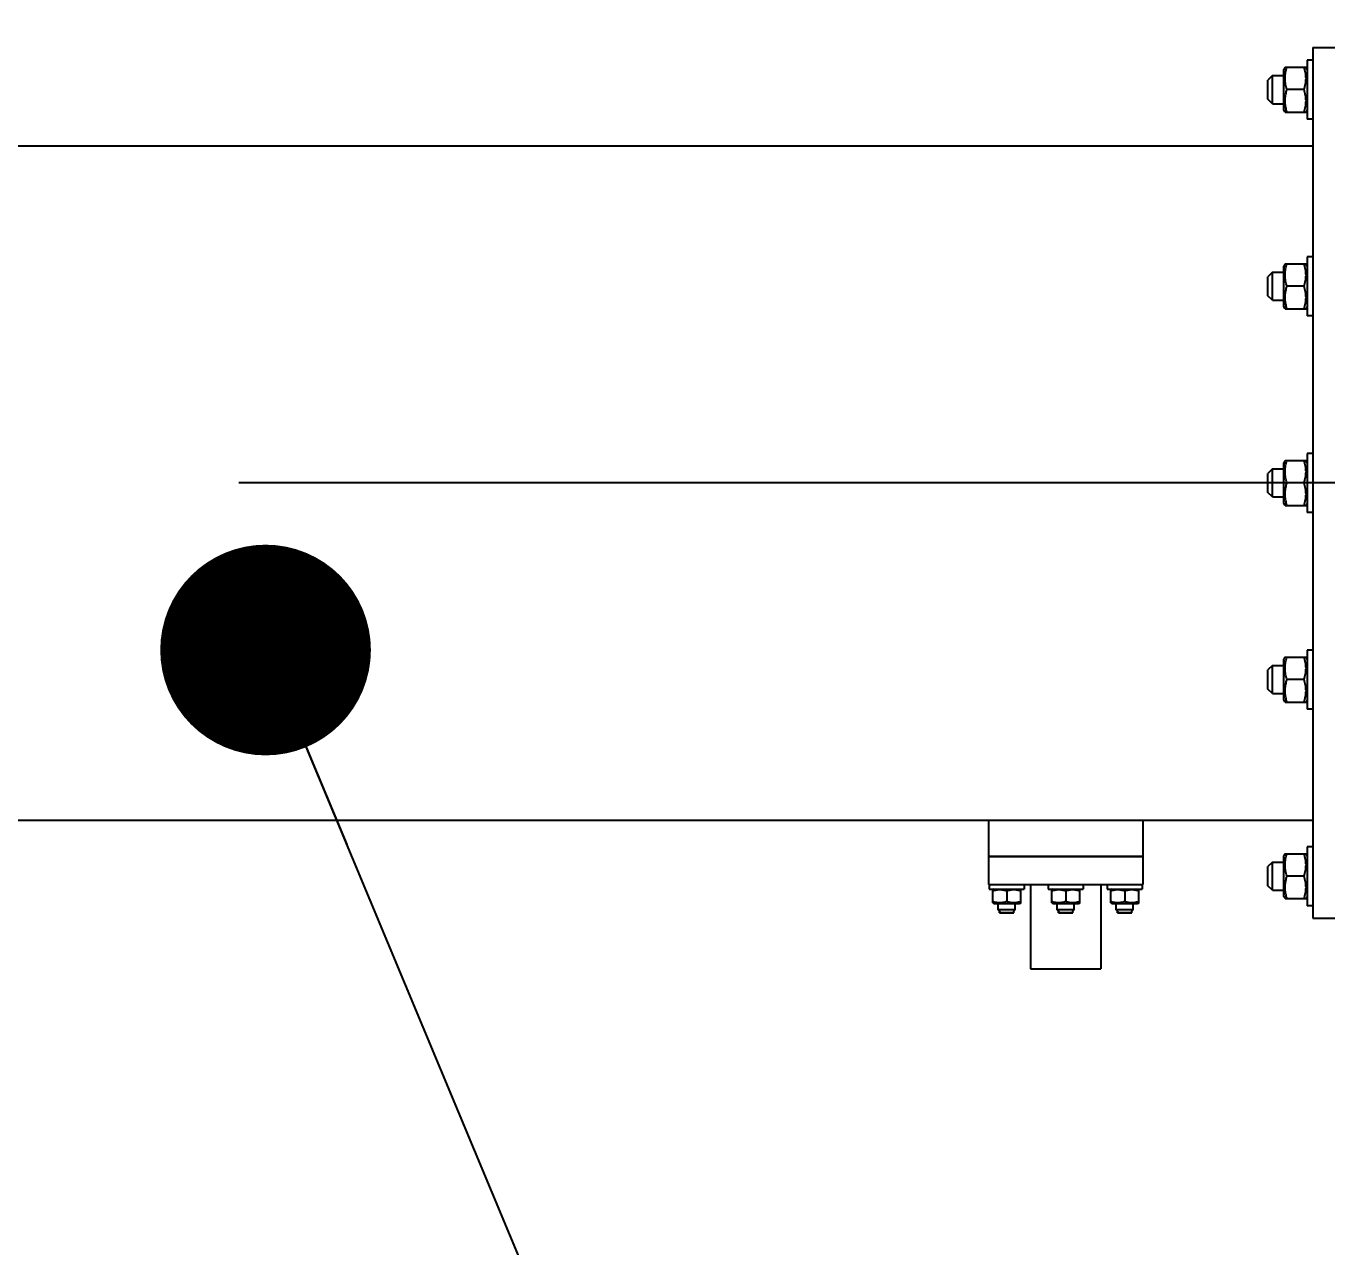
# Model space of a CAD drawing. Header units: millimetres. Extents: x 0 to 1189, y 0 to 841.
# Drawn here: x 951.05 to 969.57, y 688.31 to 705.69 of the extents above; entities that cross this region are included whole.
import ezdxf

# ---------------------------------------------------------------- set-up
doc = ezdxf.new("R2010")
doc.units = ezdxf.units.MM
doc.header["$LTSCALE"] = 65.395
doc.linetypes.add('CENTER', pattern=[0.6, 0.375, -0.075, 0.075, -0.075])
doc.layers.get('0').update_dxf_attribs({"linetype": 'CONTINUOUS'})
for name, color, linetype in [('ALL_AXIS', 7, 'CONTINUOUS'), ('ALL_CHAMFER', 7, 'CONTINUOUS'), ('ALL_DIMENSIONS', 7, 'CONTINUOUS'), ('ALL_ROUND', 7, 'CONTINUOUS')]:
    doc.layers.add(name, color=color, linetype=linetype)
doc.styles.get("Standard").update_dxf_attribs({"font": 'txt', "width": 0.7})
doc.dimstyles.new('DIMSTYLE_2', dxfattribs={"dimtxt": 3.5, "dimasz": 3, "dimexe": 0.18, "dimexo": 0.0625, "dimgap": 0.09, "dimtad": 1, "dimlfac": 25, "dimdsep": 46, "dimtxsty": 'STANDARD', "dimblk": '_FILLED', "dimblk1": '_FILLED', "dimblk2": '_FILLED', "dimcen": 0.09, "dimadec": 0, "dimazin": 0, "dimtp": 2, "dimtm": 2, "dimtfac": 1, "dimtofl": 0, "dimtmove": 0, "dimatfit": 3, "dimldrblk": '_FILLED', "dimfxl": 1, "dimtolj": 1, "dimarcsym": 0})
doc.dimstyles.new('DIMSTYLE_4', dxfattribs={"dimtxt": 3.5, "dimasz": 3, "dimexe": 0.18, "dimexo": 0.0625, "dimgap": 0.09, "dimtad": 1, "dimdec": 5, "dimlfac": 25, "dimdsep": 46, "dimtxsty": 'STANDARD', "dimblk": '_FILLED', "dimblk1": '_FILLED', "dimblk2": '_FILLED', "dimcen": 0.09, "dimadec": 0, "dimazin": 0, "dimtp": 0.8, "dimtm": 0.8, "dimtfac": 1, "dimtdec": 5, "dimtofl": 0, "dimtmove": 0, "dimatfit": 3, "dimldrblk": '_FILLED', "dimfxl": 1, "dimtolj": 1, "dimarcsym": 0})
doc.dimstyles.get("Standard").update_dxf_attribs({"dimtxt": 3.5, "dimasz": 3, "dimexe": 0.18, "dimexo": 0.0625, "dimgap": 0.09, "dimtad": 1, "dimdec": 5, "dimdsep": 46, "dimtxsty": 'STANDARD', "dimblk": '_FILLED', "dimblk1": '_FILLED', "dimblk2": '_FILLED', "dimcen": 0.09, "dimadec": 0, "dimazin": 0, "dimtol": 1, "dimtp": 1e-05, "dimtm": 1e-05, "dimtfac": 1, "dimtdec": 5, "dimtofl": 0, "dimtmove": 0, "dimatfit": 3, "dimldrblk": '_FILLED', "dimfxl": 1, "dimtolj": 1, "dimarcsym": 0})

# ---------------------------------------------------------------- blocks, each defined once
blk = doc.blocks.new('_FILLED')
at = {"color": 0, "linetype": 'BYBLOCK'}
blk.add_solid([(0, 0), (-1, 0.1667), (-1, -0.1667)], dxfattribs=at)
blk = doc.blocks.new('*D1')
at = {"layer": 'ALL_DIMENSIONS', "color": 2, "linetype": 'CONTINUOUS'}
for p, q in [((111.762, 705.039), (111.762, 735.427)), ((976.89, 705.039), (976.89, 735.427)), ((111.762, 733.427), (544.326, 733.427)), ((976.89, 733.427), (544.326, 733.427))]:
    blk.add_line(p, q, dxfattribs=at)
at = {"layer": 'ALL_DIMENSIONS', "color": 2, "linetype": 'CONTINUOUS', "xscale": 3, "yscale": 3, "zscale": 3, "rotation": 180}
blk.add_blockref('_FILLED', (111.762, 733.427), dxfattribs=at)
at = {"layer": 'ALL_DIMENSIONS', "color": 2, "linetype": 'CONTINUOUS', "xscale": 3, "yscale": 3, "zscale": 3}
blk.add_blockref('_FILLED', (976.89, 733.427), dxfattribs=at)
blk = doc.blocks.new('*D8')
at = {"layer": 'ALL_DIMENSIONS', "color": 2, "linetype": 'CONTINUOUS'}
for p, q in [((978.597, 699.187), (1041.728, 699.187)), ((1039.728, 699.187), (1039.728, 680.387)), ((1039.728, 661.587), (1039.728, 680.387)), ((922.176, 661.587), (1041.728, 661.587))]:
    blk.add_line(p, q, dxfattribs=at)
at = {"layer": 'ALL_DIMENSIONS', "color": 2, "linetype": 'CONTINUOUS', "xscale": 3, "yscale": 3, "zscale": 3}
for p, rotation in [((1039.728, 699.187), 90), ((1039.728, 661.587), 270)]:
    blk.add_blockref('_FILLED', p, dxfattribs=dict(at, rotation=rotation))

msp = doc.modelspace()

# ---------------------------------------------------------------- linework, layer by layer
at = {"color": 7, "linetype": 'CONTINUOUS'}
for p, q in [((969.36962893, 705.38712965), (969.76962893, 705.38712965)), ((969.36962893, 705.38712965), (969.36962893, 692.98712965)), ((968.9721058, 705.10713253), (968.95362893, 705.07512965)), ((968.95362893, 704.49913187), (968.95362893, 705.07512744)), ((968.97210414, 705.10712965), (969.27115372, 705.10712965)), ((969.28962893, 705.07512965), (969.27115372, 705.10712965)), ((968.72962893, 704.65112965), (968.72962893, 704.92312965)), ((969.24257248, 704.78712965), (969.00068539, 704.78712965)), ((968.9721058, 704.46712678), (968.95362893, 704.49912965)), ((969.28962893, 704.49912965), (969.27115372, 704.46712965)), ((968.97210414, 704.46712965), (969.27115372, 704.46712965)), ((938.10369814, 703.98712965), (969.36962893, 703.98712965)), ((968.9721058, 702.30713253), (968.95362893, 702.27512965)), ((968.95362893, 701.69913187), (968.95362893, 702.27512744)), ((968.97210414, 702.30712965), (969.27115372, 702.30712965)), ((969.28962893, 702.27512965), (969.27115372, 702.30712965)), ((968.72962893, 701.85112965), (968.72962893, 702.12312965)), ((969.24257248, 701.98712965), (969.00068539, 701.98712965)), ((968.9721058, 701.66712678), (968.95362893, 701.69912965)), ((968.97210414, 701.66712965), (969.27115372, 701.66712965)), ((969.28962893, 701.69912965), (969.27115372, 701.66712965)), ((968.9721058, 699.50713253), (968.95362893, 699.47512965)), ((968.97210414, 699.50712965), (969.27115372, 699.50712965)), ((969.28962893, 699.47512965), (969.27115372, 699.50712965)), ((968.72962893, 699.05112965), (968.72962893, 699.32312965)), ((968.95362893, 698.89913187), (968.95362893, 699.47512744)), ((969.24257248, 699.18712965), (969.00068539, 699.18712965)), ((968.9721058, 698.86712678), (968.95362893, 698.89912965)), ((968.97210414, 698.86712965), (969.27115372, 698.86712965)), ((969.28962893, 698.89912965), (969.27115372, 698.86712965)), ((968.9721058, 696.70713253), (968.95362893, 696.67512965)), ((968.95362893, 696.09913187), (968.95362893, 696.67512744)), ((968.97210414, 696.70712965), (969.27115372, 696.70712965)), ((969.28962893, 696.67512965), (969.27115372, 696.70712965)), ((968.72962893, 696.25112965), (968.72962893, 696.52312965)), ((969.24257248, 696.38712965), (969.00068539, 696.38712965)), ((968.9721058, 696.06712678), (968.95362893, 696.09912965)), ((968.97210414, 696.06712965), (969.27115372, 696.06712965)), ((969.28962893, 696.09912965), (969.27115372, 696.06712965)), ((966.94961997, 693.86712965), (964.74963789, 693.86712965)), ((968.9721058, 693.90713253), (968.95362893, 693.87512965)), ((968.95362893, 693.29913187), (968.95362893, 693.87512744)), ((968.97210414, 693.90712965), (969.27115372, 693.90712965)), ((969.28962893, 693.87512965), (969.27115372, 693.90712965)), ((968.72962893, 693.45112965), (968.72962893, 693.72312965)), ((969.24257248, 693.58712965), (969.00068539, 693.58712965)), ((964.82962893, 693.40312965), (964.80962893, 693.39158265)), ((964.80962893, 693.20667666), (964.80962893, 693.39158265)), ((965.18962893, 693.40312965), (965.20962893, 693.39158265)), ((965.20962893, 693.20667666), (965.20962893, 693.39158265)), ((965.66962893, 693.40312965), (965.64962893, 693.39158265)), ((965.64962893, 693.20667666), (965.64962893, 693.39158265)), ((966.02962893, 693.40312965), (966.04962893, 693.39158265)), ((966.04962893, 693.20667666), (966.04962893, 693.39158265)), ((966.50962893, 693.40312965), (966.48962893, 693.39158265)), ((966.48962893, 693.20667666), (966.48962893, 693.39158265)), ((966.86962893, 693.40312965), (966.88962893, 693.39158265)), ((966.88962893, 693.20667666), (966.88962893, 693.39158265)), ((964.80962713, 693.2066777), (964.82962893, 693.19512965)), ((965.18962755, 693.19512965), (964.82963031, 693.19512965)), ((965.00962893, 693.37371937), (965.00962893, 693.22453994)), ((965.20963074, 693.2066777), (965.18962893, 693.19512965)), ((965.64962713, 693.2066777), (965.66962893, 693.19512965)), ((966.02962755, 693.19512965), (965.66963031, 693.19512965)), ((965.84962893, 693.37371937), (965.84962893, 693.22453994)), ((966.04963074, 693.2066777), (966.02962893, 693.19512965)), ((966.48962713, 693.2066777), (966.50962893, 693.19512965)), ((966.86962755, 693.19512965), (966.50963031, 693.19512965)), ((966.68962893, 693.37371937), (966.68962893, 693.22453994)), ((966.88963074, 693.2066777), (966.86962893, 693.19512965)), ((968.9721058, 693.26712678), (968.95362893, 693.29912965)), ((968.97210414, 693.26712965), (969.27115372, 693.26712965)), ((969.28962893, 693.29912965), (969.27115372, 693.26712965)), ((964.90694944, 693.06712965), (965.11230842, 693.06712965)), ((965.74694944, 693.06712965), (965.95230842, 693.06712965)), ((966.58694944, 693.06712965), (966.79230842, 693.06712965)), ((969.36962893, 692.98712965), (969.76962893, 692.98712965))]:
    msp.add_line(p, q, dxfattribs=at)
at = {"color": 2, "linetype": 'CONTINUOUS'}
for p, q in [((964.90694944, 693.06712965), (964.90694944, 693.08980915)), ((965.11230842, 693.06712965), (965.11230842, 693.08980915)), ((965.74694944, 693.06712965), (965.74694944, 693.08980915)), ((965.95230842, 693.06712965), (965.95230842, 693.08980915)), ((966.58694944, 693.06712965), (966.58694944, 693.08980915)), ((966.79230842, 693.06712965), (966.79230842, 693.08980915))]:
    msp.add_line(p, q, dxfattribs=at)
at = {"color": 7, "linetype": 'CONTINUOUS'}
for points in [[(969.00068539, 704.78712965), (968.99472388, 704.80584635), (968.98946596, 704.82419646), (968.98491812, 704.8421243), (968.9810609, 704.85979689), (968.97786942, 704.87735399), (968.97536638, 704.8948217), (968.97356164, 704.91227342), (968.97246889, 704.92970709), (968.97210727, 704.94714741), (968.97247037, 704.96458753), (968.97356457, 704.98202082), (968.97537055, 704.99947129), (968.97787446, 705.01693629), (968.98106625, 705.03448913), (968.9849228, 705.05215507), (968.98946939, 705.07007555), (968.99472578, 705.08841914), (969.00068539, 705.10712965)], [(969.24257248, 704.78712965), (969.24923136, 704.80815562), (969.25500297, 704.82874726), (969.25988109, 704.84883149), (969.26388431, 704.86862757), (969.26704013, 704.88832499), (969.26931555, 704.90793994), (969.27068931, 704.92755609), (969.27115372, 704.9471604), (969.27068646, 704.96676396), (969.26931008, 704.98637792), (969.26703238, 705.00598979), (969.26387525, 705.02568157), (969.25987247, 705.04546695), (969.25499609, 705.06553829), (969.24922734, 705.08611714), (969.24257248, 705.10712965)], [(969.00068539, 704.46712965), (968.99529651, 704.48396826), (968.99047551, 704.50050793), (968.98622724, 704.51670973), (968.98253717, 704.53269041), (968.97938801, 704.54854246), (968.97679287, 704.56429968), (968.9747547, 704.58002488), (968.97328674, 704.59572362), (968.97240249, 704.61142432), (968.97210414, 704.62712116), (968.97240179, 704.64281676), (968.97328513, 704.65851427), (968.9747517, 704.67420795), (968.9767881, 704.68992719), (968.97938111, 704.70567883), (968.98252772, 704.7215249), (968.98621317, 704.73749418), (968.99045942, 704.75369329), (968.99528562, 704.77025297), (969.00068539, 704.78712965)], [(969.24257248, 704.46712965), (969.24923136, 704.48815562), (969.25500297, 704.50874726), (969.25988109, 704.52883149), (969.26388431, 704.54862757), (969.26704013, 704.56832499), (969.26931555, 704.58793994), (969.27068931, 704.60755609), (969.27115372, 704.6271604), (969.27068646, 704.64676396), (969.26931008, 704.66637792), (969.26703238, 704.68598979), (969.26387525, 704.70568157), (969.25987247, 704.72546695), (969.25499609, 704.74553829), (969.24922734, 704.76611714), (969.24257248, 704.78712965)], [(969.00068539, 701.98712965), (968.99472388, 702.00584635), (968.98946596, 702.02419646), (968.98491812, 702.0421243), (968.9810609, 702.05979689), (968.97786942, 702.07735399), (968.97536638, 702.0948217), (968.97356164, 702.11227342), (968.97246889, 702.12970709), (968.97210727, 702.14714741), (968.97247037, 702.16458753), (968.97356457, 702.18202082), (968.97537055, 702.19947129), (968.97787446, 702.21693629), (968.98106625, 702.23448913), (968.9849228, 702.25215508), (968.98946939, 702.27007555), (968.99472578, 702.28841914), (969.00068539, 702.30712965)], [(969.24257248, 701.98712965), (969.24923136, 702.00815562), (969.25500297, 702.02874726), (969.25988109, 702.04883149), (969.26388431, 702.06862757), (969.26704013, 702.08832499), (969.26931555, 702.10793994), (969.27068931, 702.12755609), (969.27115372, 702.1471604), (969.27068646, 702.16676396), (969.26931008, 702.18637792), (969.26703238, 702.20598979), (969.26387525, 702.22568157), (969.25987247, 702.24546695), (969.25499609, 702.26553829), (969.24922734, 702.28611714), (969.24257248, 702.30712965)], [(969.00068539, 701.66712965), (968.99529651, 701.68396826), (968.99047551, 701.70050793), (968.98622724, 701.71670973), (968.98253717, 701.73269041), (968.97938801, 701.74854246), (968.97679287, 701.76429968), (968.9747547, 701.78002488), (968.97328674, 701.79572362), (968.97240249, 701.81142432), (968.97210414, 701.82712116), (968.97240179, 701.84281676), (968.97328513, 701.85851427), (968.9747517, 701.87420795), (968.9767881, 701.88992719), (968.97938111, 701.90567883), (968.98252772, 701.9215249), (968.98621317, 701.93749418), (968.99045942, 701.95369329), (968.99528562, 701.97025297), (969.00068539, 701.98712965)], [(969.24257248, 701.66712965), (969.24923136, 701.68815562), (969.25500297, 701.70874726), (969.25988109, 701.72883149), (969.26388431, 701.74862757), (969.26704013, 701.76832499), (969.26931555, 701.78793994), (969.27068931, 701.80755609), (969.27115372, 701.8271604), (969.27068646, 701.84676396), (969.26931008, 701.86637792), (969.26703238, 701.88598979), (969.26387525, 701.90568157), (969.25987247, 701.92546695), (969.25499609, 701.94553829), (969.24922734, 701.96611714), (969.24257248, 701.98712965)], [(969.00068539, 699.18712965), (968.99472388, 699.20584635), (968.98946596, 699.22419646), (968.98491812, 699.2421243), (968.9810609, 699.25979689), (968.97786942, 699.27735399), (968.97536638, 699.2948217), (968.97356164, 699.31227342), (968.97246889, 699.32970709), (968.97210727, 699.34714741), (968.97247037, 699.36458753), (968.97356457, 699.38202082), (968.97537055, 699.39947129), (968.97787446, 699.41693629), (968.98106625, 699.43448913), (968.9849228, 699.45215507), (968.98946939, 699.47007555), (968.99472578, 699.48841914), (969.00068539, 699.50712965)], [(969.24257248, 699.18712965), (969.24923136, 699.20815562), (969.25500297, 699.22874726), (969.25988109, 699.24883149), (969.26388431, 699.26862757), (969.26704013, 699.28832499), (969.26931555, 699.30793994), (969.27068931, 699.32755609), (969.27115372, 699.3471604), (969.27068646, 699.36676396), (969.26931008, 699.38637792), (969.26703238, 699.40598979), (969.26387525, 699.42568157), (969.25987247, 699.44546695), (969.25499609, 699.46553829), (969.24922734, 699.48611714), (969.24257248, 699.50712965)], [(969.00068539, 698.86712965), (968.99529651, 698.88396826), (968.99047551, 698.90050793), (968.98622724, 698.91670973), (968.98253717, 698.93269041), (968.97938801, 698.94854246), (968.97679287, 698.96429968), (968.9747547, 698.98002488), (968.97328674, 698.99572362), (968.97240249, 699.01142432), (968.97210414, 699.02712116), (968.97240179, 699.04281676), (968.97328513, 699.05851427), (968.9747517, 699.07420795), (968.9767881, 699.08992719), (968.97938111, 699.10567883), (968.98252772, 699.1215249), (968.98621317, 699.13749418), (968.99045942, 699.15369329), (968.99528562, 699.17025297), (969.00068539, 699.18712965)], [(969.24257248, 698.86712965), (969.24923136, 698.88815562), (969.25500297, 698.90874726), (969.25988109, 698.92883149), (969.26388431, 698.94862757), (969.26704013, 698.96832499), (969.26931555, 698.98793994), (969.27068931, 699.00755609), (969.27115372, 699.0271604), (969.27068646, 699.04676396), (969.26931008, 699.06637792), (969.26703238, 699.08598979), (969.26387525, 699.10568157), (969.25987247, 699.12546695), (969.25499609, 699.14553829), (969.24922734, 699.16611714), (969.24257248, 699.18712965)], [(969.00068539, 696.38712965), (968.99472388, 696.40584635), (968.98946596, 696.42419646), (968.98491812, 696.4421243), (968.9810609, 696.45979689), (968.97786942, 696.47735399), (968.97536638, 696.4948217), (968.97356164, 696.51227342), (968.97246889, 696.52970709), (968.97210727, 696.54714741), (968.97247037, 696.56458753), (968.97356457, 696.58202082), (968.97537055, 696.59947129), (968.97787446, 696.61693629), (968.98106625, 696.63448913), (968.9849228, 696.65215507), (968.98946939, 696.67007555), (968.99472578, 696.68841914), (969.00068539, 696.70712965)], [(969.24257248, 696.38712965), (969.24923136, 696.40815562), (969.25500297, 696.42874726), (969.25988109, 696.44883149), (969.26388431, 696.46862757), (969.26704013, 696.48832499), (969.26931555, 696.50793994), (969.27068931, 696.52755609), (969.27115372, 696.5471604), (969.27068646, 696.56676396), (969.26931008, 696.58637792), (969.26703238, 696.60598979), (969.26387525, 696.62568157), (969.25987247, 696.64546695), (969.25499609, 696.66553829), (969.24922734, 696.68611714), (969.24257248, 696.70712965)], [(969.00068539, 696.06712965), (968.99529651, 696.08396826), (968.99047551, 696.10050793), (968.98622724, 696.11670973), (968.98253717, 696.13269041), (968.97938801, 696.14854246), (968.97679287, 696.16429968), (968.9747547, 696.18002488), (968.97328674, 696.19572362), (968.97240249, 696.21142432), (968.97210414, 696.22712116), (968.97240179, 696.24281676), (968.97328513, 696.25851427), (968.9747517, 696.27420795), (968.9767881, 696.28992719), (968.97938111, 696.30567883), (968.98252772, 696.3215249), (968.98621317, 696.33749418), (968.99045942, 696.35369329), (968.99528562, 696.37025297), (969.00068539, 696.38712965)], [(969.24257248, 696.06712965), (969.24923136, 696.08815562), (969.25500297, 696.10874726), (969.25988109, 696.12883149), (969.26388431, 696.14862757), (969.26704013, 696.16832499), (969.26931555, 696.18793994), (969.27068931, 696.20755609), (969.27115372, 696.2271604), (969.27068646, 696.24676396), (969.26931008, 696.26637792), (969.26703238, 696.28598979), (969.26387525, 696.30568157), (969.25987247, 696.32546695), (969.25499609, 696.34553829), (969.24922734, 696.36611714), (969.24257248, 696.38712965)], [(969.00068539, 693.58712965), (968.99472388, 693.60584635), (968.98946596, 693.62419646), (968.98491812, 693.6421243), (968.9810609, 693.65979689), (968.97786942, 693.67735399), (968.97536638, 693.6948217), (968.97356164, 693.71227342), (968.97246889, 693.72970709), (968.97210727, 693.74714741), (968.97247037, 693.76458753), (968.97356457, 693.78202082), (968.97537055, 693.79947129), (968.97787446, 693.81693629), (968.98106625, 693.83448913), (968.9849228, 693.85215508), (968.98946939, 693.87007555), (968.99472578, 693.88841914), (969.00068539, 693.90712965)], [(969.24257248, 693.58712965), (969.24923136, 693.60815562), (969.25500297, 693.62874726), (969.25988109, 693.64883149), (969.26388431, 693.66862757), (969.26704013, 693.68832499), (969.26931555, 693.70793994), (969.27068931, 693.72755609), (969.27115372, 693.7471604), (969.27068646, 693.76676396), (969.26931008, 693.78637792), (969.26703238, 693.80598979), (969.26387525, 693.82568157), (969.25987247, 693.84546695), (969.25499609, 693.86553829), (969.24922734, 693.88611714), (969.24257248, 693.90712965)], [(969.00068539, 693.26712965), (968.99529651, 693.28396826), (968.99047551, 693.30050793), (968.98622724, 693.31670973), (968.98253717, 693.33269041), (968.97938801, 693.34854246), (968.97679287, 693.36429968), (968.9747547, 693.38002488), (968.97328674, 693.39572362), (968.97240249, 693.41142432), (968.97210414, 693.42712116), (968.97240179, 693.44281676), (968.97328513, 693.45851427), (968.9747517, 693.47420795), (968.9767881, 693.48992719), (968.97938111, 693.50567883), (968.98252772, 693.5215249), (968.98621317, 693.53749418), (968.99045942, 693.55369329), (968.99528562, 693.57025297), (969.00068539, 693.58712965)], [(969.24257248, 693.26712965), (969.24923136, 693.28815562), (969.25500297, 693.30874726), (969.25988109, 693.32883149), (969.26388431, 693.34862757), (969.26704013, 693.36832499), (969.26931555, 693.38793994), (969.27068931, 693.40755609), (969.27115372, 693.4271604), (969.27068646, 693.44676396), (969.26931008, 693.46637792), (969.26703238, 693.48598979), (969.26387525, 693.50568157), (969.25987247, 693.52546695), (969.25499609, 693.54553829), (969.24922734, 693.56611714), (969.24257248, 693.58712965)], [(965.00962893, 693.37371937), (964.99648758, 693.37788121), (964.98361776, 693.38148847), (964.97106518, 693.38453728), (964.95869273, 693.38703927), (964.94638189, 693.38901164), (964.93412258, 693.39043378), (964.92186248, 693.39129239), (964.90960979, 693.39158265), (964.89735755, 693.39129061), (964.88509882, 693.39043037), (964.87284142, 693.38900682), (964.8605341, 693.38703362), (964.84816833, 693.38453192), (964.8356238, 693.3814842), (964.82276193, 693.37787871), (964.80962893, 693.37371937)], [(965.20962893, 693.37371937), (965.19648758, 693.37788121), (965.18361776, 693.38148847), (965.17106518, 693.38453728), (965.15869273, 693.38703927), (965.14638189, 693.38901164), (965.13412258, 693.39043378), (965.12186248, 693.39129239), (965.10960979, 693.39158265), (965.09735755, 693.39129061), (965.08509882, 693.39043037), (965.07284142, 693.38900682), (965.0605341, 693.38703362), (965.04816833, 693.38453192), (965.0356238, 693.3814842), (965.02276193, 693.37787871), (965.00962893, 693.37371937)], [(965.84962893, 693.37371937), (965.83648758, 693.37788121), (965.82361776, 693.38148847), (965.81106518, 693.38453728), (965.79869273, 693.38703927), (965.78638189, 693.38901164), (965.77412258, 693.39043378), (965.76186248, 693.39129239), (965.74960979, 693.39158265), (965.73735755, 693.39129061), (965.72509882, 693.39043037), (965.71284142, 693.38900682), (965.7005341, 693.38703362), (965.68816833, 693.38453192), (965.6756238, 693.3814842), (965.66276193, 693.37787871), (965.64962893, 693.37371937)], [(966.04962893, 693.37371937), (966.03648758, 693.37788121), (966.02361776, 693.38148847), (966.01106518, 693.38453728), (965.99869273, 693.38703927), (965.98638189, 693.38901164), (965.97412258, 693.39043378), (965.96186248, 693.39129239), (965.94960979, 693.39158265), (965.93735755, 693.39129061), (965.92509882, 693.39043037), (965.91284142, 693.38900682), (965.9005341, 693.38703362), (965.88816833, 693.38453192), (965.8756238, 693.3814842), (965.86276193, 693.37787871), (965.84962893, 693.37371937)], [(966.68962893, 693.37371937), (966.67648758, 693.37788121), (966.66361776, 693.38148847), (966.65106518, 693.38453728), (966.63869273, 693.38703927), (966.62638189, 693.38901164), (966.61412258, 693.39043378), (966.60186248, 693.39129239), (966.58960979, 693.39158265), (966.57735755, 693.39129061), (966.56509882, 693.39043037), (966.55284142, 693.38900682), (966.5405341, 693.38703362), (966.52816833, 693.38453192), (966.5156238, 693.3814842), (966.50276193, 693.37787871), (966.48962893, 693.37371937)], [(966.88962893, 693.37371937), (966.87648758, 693.37788121), (966.86361776, 693.38148847), (966.85106518, 693.38453728), (966.83869273, 693.38703927), (966.82638189, 693.38901164), (966.81412258, 693.39043378), (966.80186248, 693.39129239), (966.78960979, 693.39158265), (966.77735755, 693.39129061), (966.76509882, 693.39043037), (966.75284142, 693.38900682), (966.7405341, 693.38703362), (966.72816833, 693.38453192), (966.7156238, 693.3814842), (966.70276193, 693.37787871), (966.68962893, 693.37371937)], [(965.00962893, 693.22453994), (964.99793079, 693.22081394), (964.98646189, 693.21752772), (964.97525704, 693.21468534), (964.96421178, 693.21227461), (964.95323865, 693.21027995), (964.94232138, 693.20871556), (964.93141408, 693.20758759), (964.92051806, 693.20690463), (964.90961786, 693.20667862), (964.8987178, 693.20690555), (964.887822, 693.20758942), (964.87691549, 693.20871815), (964.8659999, 693.21028309), (964.85502943, 693.21227794), (964.84398832, 693.21468826), (964.83278807, 693.21752986), (964.82132322, 693.22081513), (964.80962893, 693.22453994)], [(965.20962893, 693.22453994), (965.19910473, 693.22117187), (965.18876742, 693.21815874), (965.17864131, 693.21550358), (965.16865342, 693.2131973), (965.15874592, 693.21122908), (965.14889769, 693.20960712), (965.13906947, 693.20833326), (965.1292578, 693.20741579), (965.11944489, 693.20686313), (965.10963438, 693.20667666), (965.09982467, 693.20686268), (965.09001375, 693.20741476), (965.08020525, 693.20833135), (965.07038078, 693.20960408), (965.06053606, 693.2112247), (965.05063232, 693.2131913), (965.04065161, 693.21549467), (965.03052718, 693.21814856), (965.02017719, 693.22116499), (965.00962893, 693.22453994)], [(965.84962893, 693.22453994), (965.83793079, 693.22081394), (965.82646189, 693.21752772), (965.81525704, 693.21468534), (965.80421178, 693.21227461), (965.79323865, 693.21027995), (965.78232138, 693.20871556), (965.77141408, 693.20758759), (965.76051806, 693.20690463), (965.74961786, 693.20667862), (965.7387178, 693.20690555), (965.727822, 693.20758942), (965.71691549, 693.20871815), (965.7059999, 693.21028309), (965.69502943, 693.21227794), (965.68398832, 693.21468826), (965.67278807, 693.21752986), (965.66132322, 693.22081513), (965.64962893, 693.22453994)], [(966.04962893, 693.22453994), (966.03910473, 693.22117187), (966.02876742, 693.21815874), (966.01864131, 693.21550358), (966.00865342, 693.2131973), (965.99874592, 693.21122908), (965.98889769, 693.20960712), (965.97906947, 693.20833326), (965.9692578, 693.20741579), (965.95944489, 693.20686313), (965.94963438, 693.20667666), (965.93982467, 693.20686268), (965.93001375, 693.20741476), (965.92020525, 693.20833135), (965.91038078, 693.20960408), (965.90053606, 693.2112247), (965.89063232, 693.2131913), (965.88065161, 693.21549467), (965.87052718, 693.21814856), (965.86017719, 693.22116499), (965.84962893, 693.22453994)], [(966.68962893, 693.22453994), (966.67793079, 693.22081394), (966.66646189, 693.21752772), (966.65525704, 693.21468534), (966.64421178, 693.21227461), (966.63323865, 693.21027995), (966.62232138, 693.20871556), (966.61141408, 693.20758759), (966.60051806, 693.20690463), (966.58961786, 693.20667862), (966.5787178, 693.20690555), (966.567822, 693.20758942), (966.55691549, 693.20871815), (966.5459999, 693.21028309), (966.53502943, 693.21227794), (966.52398832, 693.21468826), (966.51278807, 693.21752986), (966.50132322, 693.22081513), (966.48962893, 693.22453994)], [(966.88962893, 693.22453994), (966.87910473, 693.22117187), (966.86876742, 693.21815874), (966.85864131, 693.21550358), (966.84865342, 693.2131973), (966.83874592, 693.21122908), (966.82889769, 693.20960712), (966.81906947, 693.20833326), (966.8092578, 693.20741579), (966.79944489, 693.20686313), (966.78963438, 693.20667666), (966.77982467, 693.20686268), (966.77001375, 693.20741476), (966.76020525, 693.20833135), (966.75038078, 693.20960408), (966.74053606, 693.2112247), (966.73063232, 693.2131913), (966.72065161, 693.21549467), (966.71052718, 693.21814856), (966.70017719, 693.22116499), (966.68962893, 693.22453994)]]:
    msp.add_lwpolyline(points, dxfattribs=at)
at = {"layer": 'ALL_AXIS', "color": 7, "linetype": 'CONTINUOUS'}
for p, q in [((969.28962893, 705.07512965), (969.27115372, 705.10712965)), ((969.36962893, 705.20712965), (969.28962893, 705.20712965)), ((969.28962893, 705.20712965), (969.28962893, 704.36712965)), ((968.79362893, 704.98712965), (968.95362893, 704.98712965)), ((968.79362893, 704.58712965), (968.95362893, 704.58712965)), ((969.28962893, 704.49912965), (969.27115372, 704.46712965)), ((969.36962893, 704.36712965), (969.28962893, 704.36712965)), ((969.28962893, 702.27512965), (969.27115372, 702.30712965)), ((969.36962893, 702.40712965), (969.28962893, 702.40712965)), ((969.28962893, 702.40712965), (969.28962893, 701.56712965)), ((968.79362893, 702.18712965), (968.95362893, 702.18712965)), ((968.79362893, 701.78712965), (968.95362893, 701.78712965)), ((969.28962893, 701.69912965), (969.27115372, 701.66712965)), ((969.36962893, 701.56712965), (969.28962893, 701.56712965)), ((969.28962893, 699.47512965), (969.27115372, 699.50712965)), ((969.36962893, 699.60712965), (969.28962893, 699.60712965)), ((969.28962893, 699.60712965), (969.28962893, 698.76712965)), ((968.79362893, 699.38712965), (968.95362893, 699.38712965)), ((968.79362893, 698.98712965), (968.95362893, 698.98712965)), ((969.28962893, 698.89912965), (969.27115372, 698.86712965)), ((969.36962893, 698.76712965), (969.28962893, 698.76712965)), ((969.36962893, 696.80712965), (969.28962893, 696.80712965)), ((969.28962893, 696.80712965), (969.28962893, 695.96712965)), ((968.79362893, 696.58712965), (968.95362893, 696.58712965)), ((969.28962893, 696.67512965), (969.27115372, 696.70712965)), ((968.79362893, 696.18712965), (968.95362893, 696.18712965)), ((969.28962893, 696.09912965), (969.27115372, 696.06712965)), ((969.36962893, 695.96712965), (969.28962893, 695.96712965)), ((964.74962893, 694.38712965), (964.74962893, 693.46712965)), ((966.94962893, 694.38712965), (966.94962893, 693.46712965)), ((969.36962893, 694.00712965), (969.28962893, 694.00712965)), ((969.28962893, 694.00712965), (969.28962893, 693.16712965)), ((964.74962893, 693.86712965), (966.94962893, 693.86712965)), ((968.79362893, 693.78712965), (968.95362893, 693.78712965)), ((969.28962893, 693.87512965), (969.27115372, 693.90712965)), ((964.74962893, 693.46712965), (966.94962893, 693.46712965)), ((964.75962893, 693.46712965), (964.75962893, 693.40312965)), ((964.75962893, 693.40312965), (965.25962893, 693.40312965)), ((964.82962893, 693.40312965), (964.80962893, 693.39158265)), ((965.18962893, 693.40312965), (965.20962893, 693.39158265)), ((965.25962893, 693.46712965), (965.25962893, 693.40312965)), ((965.34962893, 693.46712965), (965.34962893, 692.26712965)), ((965.59962893, 693.46712965), (965.59962893, 693.40312965)), ((965.59962893, 693.40312965), (966.09962893, 693.40312965)), ((965.66962893, 693.40312965), (965.64962893, 693.39158265)), ((966.02962893, 693.40312965), (966.04962893, 693.39158265)), ((966.09962893, 693.46712965), (966.09962893, 693.40312965)), ((966.34962893, 693.46712965), (966.34962893, 692.26712965)), ((966.43962893, 693.46712965), (966.43962893, 693.40312965)), ((966.43962893, 693.40312965), (966.93962893, 693.40312965)), ((966.50962893, 693.40312965), (966.48962893, 693.39158265)), ((966.86962893, 693.40312965), (966.88962893, 693.39158265)), ((966.93962893, 693.46712965), (966.93962893, 693.40312965)), ((968.79362893, 693.38712965), (968.95362893, 693.38712965)), ((964.88962893, 693.10712965), (964.88962893, 693.19512965)), ((965.12962893, 693.10712965), (965.12962893, 693.19512965)), ((965.72962893, 693.10712965), (965.72962893, 693.19512965)), ((965.96962893, 693.10712965), (965.96962893, 693.19512965)), ((966.56962893, 693.10712965), (966.56962893, 693.19512965)), ((966.80962893, 693.10712965), (966.80962893, 693.19512965)), ((969.28962893, 693.29912965), (969.27115372, 693.26712965)), ((969.36962893, 693.16712965), (969.28962893, 693.16712965)), ((965.34962893, 692.26712965), (966.34962893, 692.26712965))]:
    msp.add_line(p, q, dxfattribs=at)
at = {"layer": 'ALL_AXIS', "color": 7, "linetype": 'CENTER'}
msp.add_line((978.59743447, 699.18712965), (109.76175857, 699.18712965), dxfattribs=at)
at = {"layer": 'ALL_CHAMFER', "color": 7, "linetype": 'CONTINUOUS'}
for p, q in [((968.79362893, 704.98712965), (968.72962893, 704.92312965)), ((968.72962893, 704.65112965), (968.72962893, 704.92312965)), ((968.79362893, 704.98712965), (968.95362893, 704.98712965)), ((968.79362893, 704.58712965), (968.79362893, 704.98712965)), ((968.79362893, 704.58712965), (968.72962893, 704.65112965)), ((968.79362893, 704.58712965), (968.95362893, 704.58712965)), ((968.79362893, 702.18712965), (968.72962893, 702.12312965)), ((968.72962893, 701.85112965), (968.72962893, 702.12312965)), ((968.79362893, 702.18712965), (968.95362893, 702.18712965)), ((968.79362893, 701.78712965), (968.79362893, 702.18712965)), ((968.79362893, 701.78712965), (968.72962893, 701.85112965)), ((968.79362893, 701.78712965), (968.95362893, 701.78712965)), ((968.79362893, 699.38712965), (968.72962893, 699.32312965)), ((968.72962893, 699.05112965), (968.72962893, 699.32312965)), ((968.79362893, 699.38712965), (968.95362893, 699.38712965)), ((968.79362893, 698.98712965), (968.79362893, 699.38712965)), ((968.79362893, 698.98712965), (968.72962893, 699.05112965)), ((968.79362893, 698.98712965), (968.95362893, 698.98712965)), ((968.79362893, 696.58712965), (968.72962893, 696.52312965)), ((968.79362893, 696.58712965), (968.95362893, 696.58712965)), ((968.79362893, 696.18712965), (968.79362893, 696.58712965)), ((968.72962893, 696.25112965), (968.72962893, 696.52312965)), ((968.79362893, 696.18712965), (968.72962893, 696.25112965)), ((968.79362893, 696.18712965), (968.95362893, 696.18712965)), ((968.79362893, 693.78712965), (968.72962893, 693.72312965)), ((968.79362893, 693.78712965), (968.95362893, 693.78712965)), ((968.79362893, 693.38712965), (968.79362893, 693.78712965)), ((968.72962893, 693.45112965), (968.72962893, 693.72312965)), ((968.79362893, 693.38712965), (968.72962893, 693.45112965)), ((968.79362893, 693.38712965), (968.95362893, 693.38712965)), ((965.12962893, 693.10712965), (964.88962893, 693.10712965)), ((964.92962893, 693.06712965), (964.88962893, 693.10712965)), ((965.08962893, 693.06712965), (964.92962893, 693.06712965)), ((965.08962893, 693.06712965), (965.12962893, 693.10712965)), ((965.96962893, 693.10712965), (965.72962893, 693.10712965)), ((965.76962893, 693.06712965), (965.72962893, 693.10712965)), ((965.92962893, 693.06712965), (965.76962893, 693.06712965)), ((965.92962893, 693.06712965), (965.96962893, 693.10712965)), ((966.80962893, 693.10712965), (966.56962893, 693.10712965)), ((966.60962893, 693.06712965), (966.56962893, 693.10712965)), ((966.76962893, 693.06712965), (966.60962893, 693.06712965)), ((966.76962893, 693.06712965), (966.80962893, 693.10712965))]:
    msp.add_line(p, q, dxfattribs=at)
at = {"layer": 'ALL_ROUND', "color": 7, "linetype": 'CONTINUOUS'}
for p, q in [((938.10369814, 703.98712965), (969.36962893, 703.98712965)), ((920.20962893, 694.38712965), (969.36962893, 694.38712965))]:
    msp.add_line(p, q, dxfattribs=at)

# ---------------------------------------------------------------- dimensions: what is measured, and where the dimension line sits
at = {"layer": 'ALL_DIMENSIONS', "color": 2, "linetype": 'CONTINUOUS'}
dim = msp.add_linear_dim(base=(976.88962893, 733.42712965), p1=(111.76175857, 705.03912965), p2=(976.88962893, 705.03912965), dimstyle='DIMSTYLE_2', dxfattribs=at)
dim.commit()
dim.dimension.update_dxf_attribs({"geometry": '*D1', "text_midpoint": (527.64980084, 734.30212965), "dimtype": 160})
dim = msp.add_linear_dim(base=(1039.72783677, 661.58712965), p1=(978.59743447, 699.18712965), p2=(922.17635845, 661.58712965), angle=270, dimstyle='DIMSTYLE_4', dxfattribs=at)
dim.commit()
dim.dimension.update_dxf_attribs({"geometry": '*D8', "text_midpoint": (1038.85283677, 676.71212965), "dimtype": 160})

# ---------------------------------------------------------------- leaders
at = {"color": 2, "linetype": 'CONTINUOUS'}
msp.add_leader([(954.45614604, 696.8073966), (977.65152285, 641.18712965)], dimstyle='STANDARD', override={"dimtad": 0, "dimldrblk": 'DOT'}, dxfattribs=at)

doc.saveas('drawing.dxf')
